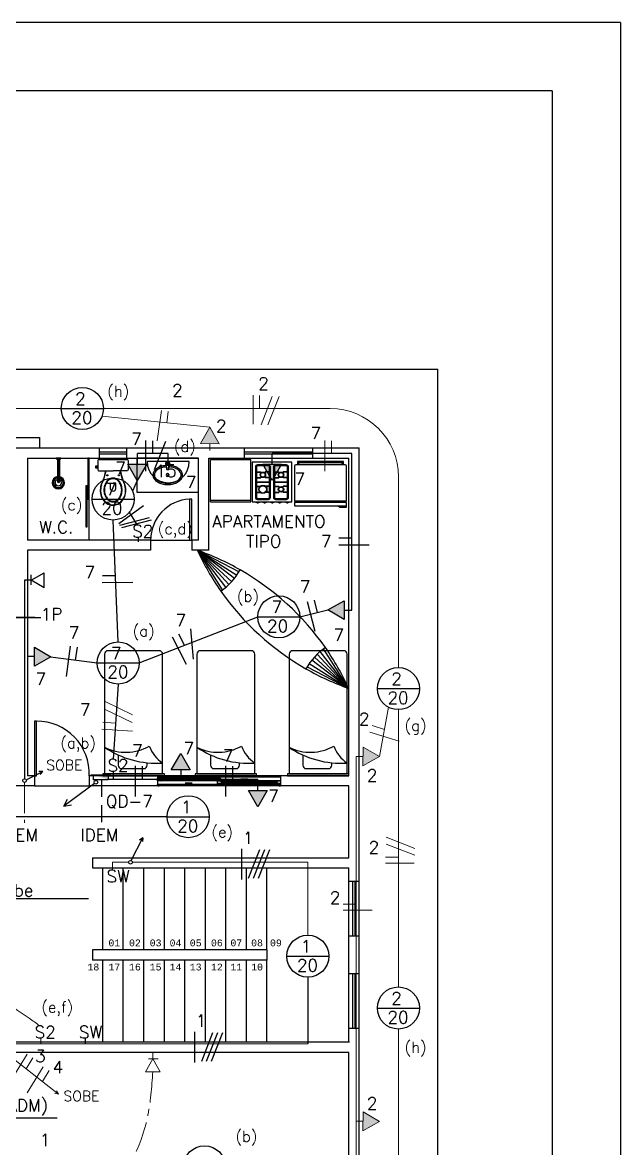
# Model space of a CAD drawing. Extents: x 1.6 to 100.8, y -3.3 to 55.9.
# Drawn here: x 76.46 to 85.21, y 39.45 to 55.93 of the extents above; entities that cross this region are included whole.
import ezdxf

# ---------------------------------------------------------------- set-up
doc = ezdxf.new("R2010")
doc.units = 0
doc.header["$MEASUREMENT"] = 0
doc.linetypes.add('CENTER2', pattern=[1.125, 0.75, -0.125, 0.125, -0.125])
doc.linetypes.add('HIDDEN', pattern=[0.375, 0.25, -0.125])
doc.layers.get('0').update_dxf_attribs({"linetype": 'CONTINUOUS'})
for name, color, linetype in [('2-MATERIAIS', 2, 'CONTINUOUS'), ('FIACAO', 6, 'CONTINUOUS'), ('QUADROS', 30, 'CONTINUOUS'), ('Texto', 2, 'CONTINUOUS'), ('Tub_Eletr_parede', 3, 'CONTINUOUS'), ('Tub_Eletr_piso', 3, 'HIDDEN'), ('Tub_Tel_parede', 230, 'CONTINUOUS'), ('Tub_Tel_piso', 230, 'HIDDEN')]:
    doc.layers.add(name, color=color, linetype=linetype)
doc.styles.add('ROMANS', font='romans.shx')
doc.styles.add('style2', font='monotxt.shx', dxfattribs={"height": 2})
doc.styles.add('TXT_TEXTO', font='ROMANS.shx')

# ---------------------------------------------------------------- blocks, each defined once
blk = doc.blocks.new('QF')
at = {"layer": 'QUADROS'}
for p, q in [((-0.05, -0.15), (-0.05, 0.15)), ((-0.05, 0.15), (0.05, 0.15)), ((0.05, 0.2), (0.05, -0.2)), ((0.05, -0.15), (-0.05, -0.15))]:
    blk.add_line(p, q, dxfattribs=at)
blk.add_solid([(-0.05, -0.15), (0.05, 0.15), (0.05, -0.15)], dxfattribs=at)

msp = doc.modelspace()

# ---------------------------------------------------------------- linework, layer by layer
for q in [(2.544, 55.932), (85.205, 0.867)]:
    msp.add_line((85.205, 55.932), q)
at = {"color": 170}
for q in [(4.544, 54.932), (84.205, 1.867)]:
    msp.add_line((84.205, 54.932), q, dxfattribs=at)
at = {"color": 8, "linetype": 'Continuous', "ltscale": 0.5}
for p, q in [((46.131, 50.857), (82.531, 50.857)), ((82.531, 22.807), (82.531, 50.857)), ((76.206, 49.857), (76.706, 49.857)), ((76.706, 49.857), (76.706, 49.707)), ((75.331, 49.707), (77.581, 49.707)), ((77.581, 49.707), (77.981, 49.707)), ((77.581, 49.557), (77.581, 49.707)), ((77.581, 49.647), (77.981, 49.647)), ((77.581, 49.617), (77.981, 49.617)), ((77.981, 49.707), (79.706, 49.707)), ((77.981, 49.557), (77.981, 49.707)), ((79.706, 49.707), (80.706, 49.707)), ((79.706, 49.557), (79.706, 49.707)), ((79.706, 49.647), (80.706, 49.647)), ((79.706, 49.617), (80.706, 49.617)), ((80.706, 49.707), (81.381, 49.707)), ((80.706, 49.557), (80.706, 49.707)), ((81.381, 43.357), (81.381, 49.707)), ((76.531, 49.557), (77.581, 49.557)), ((76.531, 49.557), (76.531, 48.357)), ((77.016, 49.557), (76.946, 49.557)), ((76.946, 49.557), (76.946, 49.547)), ((76.946, 49.547), (77.016, 49.547)), ((76.948, 49.547), (76.948, 49.557)), ((76.95, 49.547), (76.95, 49.557)), ((76.955, 49.547), (76.955, 49.557)), ((76.961, 49.547), (76.961, 49.557)), ((76.966, 49.547), (76.966, 49.212)), ((76.967, 49.547), (76.967, 49.207)), ((76.968, 49.547), (76.968, 49.204)), ((76.972, 49.547), (76.972, 49.557)), ((76.972, 49.547), (76.972, 49.2)), ((76.977, 49.547), (76.977, 49.198)), ((76.985, 49.547), (76.985, 49.198)), ((76.99, 49.547), (76.99, 49.557)), ((76.991, 49.547), (76.991, 49.2)), ((76.994, 49.547), (76.994, 49.204)), ((76.995, 49.547), (76.995, 49.207)), ((76.996, 49.547), (76.996, 49.212)), ((77.001, 49.547), (77.001, 49.557)), ((77.008, 49.547), (77.008, 49.557)), ((77.012, 49.547), (77.012, 49.557)), ((77.015, 49.547), (77.015, 49.557)), ((77.016, 49.547), (77.016, 49.557)), ((77.431, 49.557), (77.411, 49.557)), ((77.411, 49.557), (77.411, 48.957)), ((77.431, 48.357), (77.431, 49.557)), ((77.431, 48.957), (77.431, 49.557)), ((77.529, 49.428), (77.529, 49.445)), ((77.529, 49.445), (77.545, 49.445)), ((77.545, 49.445), (77.545, 49.443)), ((77.545, 49.443), (77.545, 49.413)), ((77.545, 49.443), (77.557, 49.443)), ((77.559, 49.523), (77.557, 49.515)), ((77.557, 49.515), (77.557, 49.391)), ((77.563, 49.529), (77.559, 49.523)), ((77.57, 49.534), (77.563, 49.529)), ((77.577, 49.535), (77.57, 49.534)), ((77.577, 49.535), (77.985, 49.535)), ((77.577, 49.535), (77.577, 49.535)), ((77.581, 49.557), (77.981, 49.557)), ((77.981, 49.557), (79.031, 49.557)), ((77.985, 49.535), (77.985, 49.535)), ((77.985, 49.535), (77.993, 49.534)), ((77.993, 49.534), (77.998, 49.529)), ((77.998, 49.529), (78.003, 49.523)), ((78.003, 49.523), (78.004, 49.515)), ((78.004, 49.515), (78.004, 49.391)), ((79.031, 49.557), (78.131, 49.557)), ((78.131, 49.557), (78.131, 49.057)), ((78.556, 49.461), (78.565, 49.394)), ((78.597, 49.394), (78.605, 49.459)), ((79.031, 48.357), (79.031, 49.557)), ((79.031, 49.057), (79.031, 49.557)), ((79.181, 49.557), (79.706, 49.557)), ((79.181, 48.207), (79.181, 49.557)), ((79.206, 49.536), (79.796, 49.536)), ((79.206, 48.915), (79.206, 49.536)), ((79.706, 49.557), (80.706, 49.557)), ((79.796, 48.915), (79.796, 49.536)), ((79.816, 49.495, 0.4), (79.816, 48.915, 0.4)), ((80.396, 49.495, 0.4), (79.816, 49.495, 0.4)), ((80.053, 49.457, 0.4), (79.893, 49.457, 0.4)), ((80.053, 49.447, 0.4), (79.893, 49.447, 0.4)), ((80.053, 49.442, 0.4), (79.893, 49.442, 0.4)), ((80.318, 49.457, 0.4), (80.158, 49.457, 0.4)), ((80.318, 49.447, 0.4), (80.158, 49.447, 0.4)), ((80.318, 49.442, 0.4), (80.158, 49.442, 0.4)), ((80.396, 48.915, 0.4), (80.396, 49.495, 0.4)), ((81.175, 49.456), (80.455, 49.456)), ((81.154, 49.505, -0.1), (80.477, 49.505, -0.1)), ((80.477, 49.505, -0.1), (80.477, 49.456, -0.1)), ((81.145, 49.496, -0.1), (80.485, 49.496, -0.1)), ((80.485, 49.496, -0.1), (80.485, 49.456, -0.1)), ((81.135, 49.486, -0.1), (80.496, 49.486, -0.1)), ((80.496, 49.486, -0.1), (80.496, 49.456, -0.1)), ((80.706, 49.557), (81.231, 49.557)), ((81.135, 49.456, -0.1), (81.135, 49.486, -0.1)), ((81.145, 49.456, -0.1), (81.145, 49.496, -0.1)), ((81.154, 49.456, -0.1), (81.154, 49.505, -0.1)), ((81.231, 44.907), (81.231, 49.557)), ((77.529, 49.41), (77.529, 49.428)), ((77.545, 49.41), (77.529, 49.41)), ((77.545, 49.41), (77.545, 49.413)), ((77.545, 49.413), (77.557, 49.413)), ((77.557, 49.391), (77.557, 49.391)), ((77.557, 49.391), (77.559, 49.383)), ((77.559, 49.383), (77.563, 49.377)), ((77.563, 49.377), (77.57, 49.372)), ((77.57, 49.372), (77.577, 49.371)), ((77.577, 49.371), (77.781, 49.371)), ((77.678, 49.37), (77.679, 49.371)), ((77.678, 49.37), (77.678, 49.37)), ((77.985, 49.371), (77.781, 49.371)), ((77.883, 49.37), (77.883, 49.371)), ((77.883, 49.37), (77.883, 49.37)), ((77.993, 49.372), (77.985, 49.371)), ((77.998, 49.377), (77.993, 49.372)), ((78.003, 49.383), (77.998, 49.377)), ((78.004, 49.391), (78.003, 49.383)), ((78.004, 49.391), (78.004, 49.391)), ((78.573, 49.387), (78.589, 49.387)), ((79.863, 49.427, 0.4), (79.863, 48.982, 0.4)), ((79.873, 49.427, 0.4), (79.873, 48.982, 0.4)), ((79.878, 49.427, 0.4), (79.878, 48.982, 0.4)), ((79.878, 49.357, 0.4), (79.941, 49.357, 0.4)), ((79.878, 49.352, 0.4), (79.941, 49.352, 0.4)), ((79.941, 49.352, 0.4), (79.941, 49.357, 0.4)), ((80.006, 49.352, 0.4), (80.006, 49.357, 0.4)), ((80.068, 49.357, 0.4), (80.006, 49.357, 0.4)), ((80.068, 49.352, 0.4), (80.006, 49.352, 0.4)), ((80.068, 48.982, 0.4), (80.068, 49.427, 0.4)), ((80.073, 48.982, 0.4), (80.073, 49.427, 0.4)), ((80.083, 48.982, 0.4), (80.083, 49.427, 0.4)), ((80.128, 49.427, 0.4), (80.128, 48.982, 0.4)), ((80.138, 49.427, 0.4), (80.138, 48.982, 0.4)), ((80.143, 49.427, 0.4), (80.143, 48.982, 0.4)), ((80.143, 49.357, 0.4), (80.206, 49.357, 0.4)), ((80.143, 49.352, 0.4), (80.206, 49.352, 0.4)), ((80.206, 49.352, 0.4), (80.206, 49.357, 0.4)), ((80.271, 49.352, 0.4), (80.271, 49.357, 0.4)), ((80.333, 49.357, 0.4), (80.271, 49.357, 0.4)), ((80.333, 49.352, 0.4), (80.271, 49.352, 0.4)), ((80.333, 48.982, 0.4), (80.333, 49.427, 0.4)), ((80.338, 48.982, 0.4), (80.338, 49.427, 0.4)), ((80.348, 48.982, 0.4), (80.348, 49.427, 0.4)), ((80.435, 49.436), (80.435, 48.926)), ((81.195, 48.926), (81.195, 49.436)), ((77.401, 49.148), (77.381, 49.148)), ((77.381, 49.148), (77.381, 48.548)), ((77.401, 48.548), (77.401, 49.148)), ((77.741, 49.113), (77.741, 49.19)), ((77.741, 49.19), (77.781, 49.19)), ((77.822, 49.19), (77.781, 49.19)), ((77.822, 49.113), (77.822, 49.19)), ((79.878, 49.27, 0.4), (79.941, 49.27, 0.4)), ((79.878, 49.265, 0.4), (79.941, 49.265, 0.4)), ((79.878, 49.207, 0.4), (80.068, 49.207, 0.4)), ((79.878, 49.202, 0.4), (80.068, 49.202, 0.4)), ((79.878, 49.143, 0.4), (79.941, 49.143, 0.4)), ((79.878, 49.138, 0.4), (79.941, 49.138, 0.4)), ((79.941, 49.27, 0.4), (79.941, 49.265, 0.4)), ((79.941, 49.138, 0.4), (79.941, 49.143, 0.4)), ((80.068, 49.27, 0.4), (80.006, 49.27, 0.4)), ((80.006, 49.27, 0.4), (80.006, 49.265, 0.4)), ((80.068, 49.265, 0.4), (80.006, 49.265, 0.4)), ((80.006, 49.138, 0.4), (80.006, 49.143, 0.4)), ((80.068, 49.143, 0.4), (80.006, 49.143, 0.4)), ((80.068, 49.138, 0.4), (80.006, 49.138, 0.4)), ((80.143, 49.27, 0.4), (80.206, 49.27, 0.4)), ((80.143, 49.265, 0.4), (80.206, 49.265, 0.4)), ((80.143, 49.207, 0.4), (80.333, 49.207, 0.4)), ((80.143, 49.202, 0.4), (80.333, 49.202, 0.4)), ((80.143, 49.143, 0.4), (80.206, 49.143, 0.4)), ((80.143, 49.138, 0.4), (80.206, 49.138, 0.4)), ((80.206, 49.27, 0.4), (80.206, 49.265, 0.4)), ((80.206, 49.138, 0.4), (80.206, 49.143, 0.4)), ((80.271, 49.27, 0.4), (80.271, 49.265, 0.4)), ((80.333, 49.27, 0.4), (80.271, 49.27, 0.4)), ((80.333, 49.265, 0.4), (80.271, 49.265, 0.4)), ((80.271, 49.138, 0.4), (80.271, 49.143, 0.4)), ((80.333, 49.143, 0.4), (80.271, 49.143, 0.4)), ((80.333, 49.138, 0.4), (80.271, 49.138, 0.4)), ((77.411, 48.957), (77.431, 48.957)), ((78.131, 49.057), (79.031, 49.057)), ((78.931, 48.957), (78.901, 48.957)), ((78.901, 48.957), (78.901, 48.357)), ((78.931, 48.357), (78.931, 48.957)), ((79.878, 49.057, 0.4), (79.941, 49.057, 0.4)), ((79.878, 49.052, 0.4), (79.941, 49.052, 0.4)), ((79.893, 48.967, 0.4), (80.053, 48.967, 0.4)), ((79.893, 48.962, 0.4), (80.053, 48.962, 0.4)), ((79.893, 48.952, 0.4), (80.053, 48.952, 0.4)), ((79.941, 49.057, 0.4), (79.941, 49.052, 0.4)), ((80.068, 49.057, 0.4), (80.006, 49.057, 0.4)), ((80.006, 49.057, 0.4), (80.006, 49.052, 0.4)), ((80.068, 49.052, 0.4), (80.006, 49.052, 0.4)), ((80.143, 49.057, 0.4), (80.206, 49.057, 0.4)), ((80.143, 49.052, 0.4), (80.206, 49.052, 0.4)), ((80.158, 48.967, 0.4), (80.318, 48.967, 0.4)), ((80.158, 48.962, 0.4), (80.318, 48.962, 0.4)), ((80.158, 48.952, 0.4), (80.318, 48.952, 0.4)), ((80.206, 49.057, 0.4), (80.206, 49.052, 0.4)), ((80.271, 49.057, 0.4), (80.271, 49.052, 0.4)), ((80.333, 49.057, 0.4), (80.271, 49.057, 0.4)), ((80.333, 49.052, 0.4), (80.271, 49.052, 0.4)), ((79.206, 48.939), (79.796, 48.939)), ((79.206, 48.915), (79.796, 48.915)), ((79.816, 48.915, 0.4), (80.396, 48.915, 0.4)), ((79.871, 48.911, 0.4), (79.925, 48.911, 0.4)), ((79.881, 48.909, 0.4), (79.89, 48.9, 0.4)), ((79.914, 48.909, 0.4), (79.881, 48.909, 0.4)), ((79.89, 48.9, 0.4), (79.906, 48.9, 0.4)), ((79.906, 48.9, 0.4), (79.914, 48.909, 0.4)), ((79.974, 48.911, 0.4), (80.027, 48.911, 0.4)), ((79.984, 48.909, 0.4), (79.993, 48.9, 0.4)), ((80.017, 48.909, 0.4), (79.984, 48.909, 0.4)), ((79.993, 48.9, 0.4), (80.008, 48.9, 0.4)), ((80.008, 48.9, 0.4), (80.017, 48.909, 0.4)), ((80.084, 48.911, 0.4), (80.137, 48.911, 0.4)), ((80.094, 48.909, 0.4), (80.103, 48.9, 0.4)), ((80.127, 48.909, 0.4), (80.094, 48.909, 0.4)), ((80.103, 48.9, 0.4), (80.118, 48.9, 0.4)), ((80.118, 48.9, 0.4), (80.127, 48.909, 0.4)), ((80.194, 48.911, 0.4), (80.247, 48.911, 0.4)), ((80.204, 48.909, 0.4), (80.213, 48.9, 0.4)), ((80.237, 48.909, 0.4), (80.204, 48.909, 0.4)), ((80.213, 48.9, 0.4), (80.228, 48.9, 0.4)), ((80.228, 48.9, 0.4), (80.237, 48.909, 0.4)), ((80.304, 48.911, 0.4), (80.357, 48.911, 0.4)), ((80.314, 48.909, 0.4), (80.323, 48.9, 0.4)), ((80.347, 48.909, 0.4), (80.314, 48.909, 0.4)), ((80.323, 48.9, 0.4), (80.338, 48.9, 0.4)), ((80.338, 48.9, 0.4), (80.347, 48.909, 0.4)), ((81.195, 48.926), (80.435, 48.926)), ((81.195, 48.906), (80.435, 48.906)), ((80.435, 48.906), (80.435, 48.856)), ((80.435, 48.856), (81.195, 48.856)), ((80.455, 48.926), (80.455, 48.906)), ((81.095, 48.836), (81.065, 48.856)), ((81.095, 48.836), (81.195, 48.836)), ((81.175, 48.926), (81.175, 48.906)), ((81.195, 48.836), (81.195, 48.906)), ((77.381, 48.548), (77.401, 48.548)), ((78.331, 48.357), (76.531, 48.357)), ((78.331, 48.357), (78.931, 48.357)), ((78.331, 48.357), (78.331, 48.207)), ((78.901, 48.357), (78.931, 48.357)), ((79.031, 48.357), (78.931, 48.357)), ((78.931, 48.357), (78.931, 48.207)), ((76.531, 48.207), (76.531, 44.907)), ((78.331, 48.207), (76.531, 48.207)), ((79.181, 48.207), (78.931, 48.207)), ((79.517, 47.747), (79.014, 48.207)), ((79.384, 47.628), (79.014, 48.207)), ((79.014, 48.207), (79.624, 47.891)), ((79.431, 47.665), (79.014, 48.207)), ((79.014, 48.207), (79.591, 47.841)), ((79.556, 47.793), (79.014, 48.207)), ((79.014, 48.207), (79.475, 47.705)), ((77.656, 46.687), (77.656, 44.937)), ((78.456, 46.737), (77.706, 46.737)), ((78.506, 44.937), (78.506, 46.687)), ((79.006, 46.687), (79.006, 44.937)), ((79.806, 46.737), (79.056, 46.737)), ((79.856, 44.937), (79.856, 46.687)), ((80.356, 46.687), (80.356, 44.937)), ((81.156, 46.737), (80.406, 46.737)), ((80.726, 46.644), (81.23, 46.185)), ((80.768, 46.687), (81.23, 46.185)), ((81.23, 46.185), (80.813, 46.726)), ((81.23, 46.185), (80.86, 46.763)), ((81.206, 44.937), (81.206, 46.687)), ((80.62, 46.501), (81.23, 46.185)), ((80.652, 46.551), (81.23, 46.185)), ((81.23, 46.185), (80.688, 46.599)), ((76.661, 45.707), (76.631, 45.707)), ((76.631, 45.707), (76.631, 44.907)), ((76.661, 44.907), (76.661, 45.707)), ((77.856, 45.204), (77.856, 45.061)), ((79.206, 45.204), (79.206, 45.061)), ((80.556, 45.204), (80.556, 45.061)), ((77.906, 45.011), (78.231, 45.011)), ((78.281, 45.061), (78.281, 45.096)), ((79.256, 45.011), (79.581, 45.011)), ((79.631, 45.061), (79.631, 45.096)), ((80.606, 45.011), (80.931, 45.011)), ((80.981, 45.061), (80.981, 45.096)), ((76.631, 44.907), (76.531, 44.907)), ((76.631, 44.907), (76.631, 44.757)), ((76.631, 44.907), (76.661, 44.907)), ((78.431, 44.907), (77.431, 44.907)), ((77.431, 44.907), (77.431, 44.757)), ((78.531, 44.937), (77.631, 44.937)), ((77.631, 44.937), (77.631, 44.907)), ((77.631, 44.907), (78.531, 44.907)), ((77.656, 44.937), (78.506, 44.937)), ((78.431, 44.907), (78.431, 44.757)), ((78.454, 44.907), (78.431, 44.907)), ((78.431, 44.907), (78.431, 44.884)), ((78.431, 44.884), (78.434, 44.884)), ((78.431, 44.872), (79.351, 44.872)), ((78.431, 44.832), (78.431, 44.872)), ((78.431, 44.872), (78.481, 44.872)), ((80.231, 44.832), (78.431, 44.832)), ((78.481, 44.832), (78.431, 44.832)), ((80.231, 44.907), (78.434, 44.907)), ((80.228, 44.904), (78.434, 44.904)), ((78.434, 44.884), (78.434, 44.904)), ((78.434, 44.904), (78.454, 44.904)), ((80.228, 44.884), (78.434, 44.884)), ((78.454, 44.904), (78.454, 44.907)), ((78.481, 44.872), (78.484, 44.872)), ((78.481, 44.857), (78.481, 44.872)), ((78.481, 44.872), (78.481, 44.832)), ((78.504, 44.857), (78.481, 44.857)), ((78.481, 44.857), (78.481, 44.847)), ((79.301, 44.857), (78.481, 44.857)), ((78.504, 44.847), (78.481, 44.847)), ((78.481, 44.847), (78.481, 44.832)), ((78.481, 44.847), (79.301, 44.847)), ((78.481, 44.832), (78.484, 44.832)), ((78.484, 44.872), (78.484, 44.86)), ((78.484, 44.86), (78.504, 44.86)), ((78.484, 44.832), (78.484, 44.844)), ((78.484, 44.844), (78.504, 44.844)), ((78.504, 44.86), (78.504, 44.857)), ((78.504, 44.844), (78.504, 44.847)), ((78.531, 44.907), (78.531, 44.937)), ((79.881, 44.937), (78.981, 44.937)), ((78.981, 44.937), (78.981, 44.907)), ((78.981, 44.907), (79.881, 44.907)), ((79.006, 44.937), (79.856, 44.937)), ((79.298, 44.86), (79.278, 44.86)), ((79.278, 44.86), (79.278, 44.857)), ((79.278, 44.857), (79.301, 44.857)), ((79.278, 44.844), (79.278, 44.847)), ((79.278, 44.847), (79.301, 44.847)), ((79.298, 44.844), (79.278, 44.844)), ((79.301, 44.872), (79.298, 44.872)), ((79.298, 44.872), (79.298, 44.86)), ((79.298, 44.832), (79.298, 44.844)), ((79.301, 44.832), (79.298, 44.832)), ((79.301, 44.857), (79.301, 44.872)), ((79.301, 44.832), (79.301, 44.872)), ((79.301, 44.872), (79.351, 44.872)), ((79.301, 44.847), (79.301, 44.857)), ((79.301, 44.847), (79.301, 44.832)), ((79.351, 44.832), (79.301, 44.832)), ((79.311, 44.792), (79.311, 44.832)), ((79.311, 44.832), (79.361, 44.832)), ((79.351, 44.872), (79.351, 44.832)), ((79.361, 44.832), (79.364, 44.832)), ((79.361, 44.817), (79.361, 44.832)), ((79.361, 44.832), (79.361, 44.792)), ((79.364, 44.832), (79.364, 44.82)), ((79.701, 44.858), (79.651, 44.858)), ((79.751, 44.858), (79.701, 44.858)), ((79.881, 44.907), (79.881, 44.937)), ((80.181, 44.832), (80.178, 44.832)), ((80.178, 44.832), (80.178, 44.82)), ((80.181, 44.817), (80.181, 44.832)), ((80.181, 44.792), (80.181, 44.832)), ((80.181, 44.832), (80.231, 44.832)), ((80.208, 44.904), (80.208, 44.907)), ((80.208, 44.907), (80.231, 44.907)), ((80.228, 44.904), (80.208, 44.904)), ((80.228, 44.884), (80.228, 44.904)), ((80.231, 44.884), (80.228, 44.884)), ((81.231, 44.907), (80.231, 44.907)), ((80.231, 44.907), (80.231, 44.757)), ((80.231, 44.907), (80.231, 44.884)), ((80.231, 44.832), (80.231, 44.792)), ((81.231, 44.937), (80.331, 44.937)), ((80.331, 44.937), (80.331, 44.907)), ((80.331, 44.907), (81.231, 44.907)), ((80.356, 44.937), (81.206, 44.937)), ((81.231, 44.907), (81.231, 44.937)), ((76.631, 44.757), (76.281, 44.757)), ((76.631, 44.757), (77.431, 44.757)), ((78.431, 44.757), (77.431, 44.757)), ((78.431, 44.78), (78.434, 44.78)), ((78.431, 44.757), (78.431, 44.78)), ((78.454, 44.757), (78.431, 44.757)), ((80.228, 44.78), (78.434, 44.78)), ((78.434, 44.78), (78.434, 44.76)), ((80.228, 44.76), (78.434, 44.76)), ((78.434, 44.76), (78.454, 44.76)), ((80.228, 44.757), (78.434, 44.757)), ((78.454, 44.76), (78.454, 44.757)), ((78.837, 44.805), (78.887, 44.805)), ((78.887, 44.805), (78.937, 44.805)), ((80.231, 44.792), (79.311, 44.792)), ((79.361, 44.792), (79.311, 44.792)), ((79.361, 44.817), (79.361, 44.807)), ((80.181, 44.817), (79.361, 44.817)), ((79.384, 44.817), (79.361, 44.817)), ((79.361, 44.807), (80.181, 44.807)), ((79.384, 44.807), (79.361, 44.807)), ((79.361, 44.807), (79.361, 44.792)), ((79.361, 44.792), (79.364, 44.792)), ((79.364, 44.82), (79.384, 44.82)), ((79.364, 44.792), (79.364, 44.804)), ((79.364, 44.804), (79.384, 44.804)), ((79.384, 44.82), (79.384, 44.817)), ((79.384, 44.804), (79.384, 44.807)), ((80.178, 44.82), (80.158, 44.82)), ((80.158, 44.82), (80.158, 44.817)), ((80.158, 44.817), (80.181, 44.817)), ((80.158, 44.804), (80.158, 44.807)), ((80.158, 44.807), (80.181, 44.807)), ((80.178, 44.804), (80.158, 44.804)), ((80.178, 44.792), (80.178, 44.804)), ((80.181, 44.792), (80.178, 44.792)), ((80.181, 44.807), (80.181, 44.817)), ((80.181, 44.807), (80.181, 44.792)), ((80.231, 44.792), (80.181, 44.792)), ((80.228, 44.76), (80.208, 44.76)), ((80.208, 44.76), (80.208, 44.757)), ((80.208, 44.757), (80.231, 44.757)), ((80.231, 44.78), (80.228, 44.78)), ((80.228, 44.78), (80.228, 44.76)), ((80.231, 44.757), (80.231, 44.78)), ((81.231, 44.757), (80.231, 44.757)), ((81.231, 43.707), (81.231, 44.757)), ((77.481, 43.707), (81.231, 43.707)), ((77.481, 43.707), (77.481, 43.557)), ((77.481, 43.557), (81.231, 43.557)), ((77.631, 42.357), (77.631, 43.557)), ((77.931, 42.357), (77.931, 43.557)), ((78.231, 42.357), (78.231, 43.557)), ((78.531, 42.357), (78.531, 43.557)), ((78.831, 42.357), (78.831, 43.557)), ((79.131, 42.357), (79.131, 43.557)), ((79.431, 42.357), (79.431, 43.557)), ((79.731, 42.357), (79.731, 43.557)), ((80.031, 42.357), (80.031, 43.557)), ((81.231, 43.357), (81.231, 43.557)), ((81.381, 43.357), (81.231, 43.357)), ((81.231, 42.557), (81.231, 43.357)), ((81.291, 42.557), (81.291, 43.357)), ((81.321, 42.557), (81.321, 43.357)), ((81.381, 42.557), (81.381, 43.357)), ((77.423, 43.104), (76.071, 43.104)), ((81.381, 42.557), (81.231, 42.557)), ((81.231, 42.007), (81.231, 42.557)), ((81.381, 42.007), (81.381, 42.557)), ((80.031, 42.357), (77.481, 42.357)), ((77.481, 42.357), (77.481, 42.207)), ((80.031, 42.357), (80.031, 42.207)), ((80.031, 42.207), (77.481, 42.207)), ((77.631, 41.007), (77.631, 42.207)), ((77.931, 41.007), (77.931, 42.207)), ((77.931, 42.057), (77.931, 42.207)), ((78.231, 41.007), (78.231, 42.207)), ((78.231, 42.057), (78.231, 42.207)), ((78.531, 41.007), (78.531, 42.207)), ((78.531, 42.057), (78.531, 42.207)), ((78.831, 41.007), (78.831, 42.207)), ((78.831, 42.057), (78.831, 42.207)), ((79.131, 41.007), (79.131, 42.207)), ((79.131, 42.057), (79.131, 42.207)), ((79.431, 41.007), (79.431, 42.207)), ((79.431, 42.057), (79.431, 42.207)), ((79.731, 41.007), (79.731, 42.207)), ((79.731, 42.057), (79.731, 42.207)), ((80.031, 41.007), (80.031, 42.207)), ((81.381, 42.007), (81.231, 42.007)), ((81.231, 41.207), (81.231, 42.007)), ((81.291, 41.207), (81.291, 42.007)), ((81.321, 41.207), (81.321, 42.007)), ((81.381, 41.207), (81.381, 42.007)), ((81.381, 41.207), (81.231, 41.207)), ((81.231, 41.007), (81.231, 41.207)), ((81.381, 40.757), (81.381, 41.207)), ((81.238, 41.007), (73.938, 41.007)), ((81.231, 40.857), (73.938, 40.857)), ((81.231, 30.807), (81.231, 40.857)), ((81.381, 30.657), (81.381, 40.757))]:
    msp.add_line(p, q, dxfattribs=at)
at = {"color": 171}
msp.add_line((76.963, 39.896), (75.065, 39.896), dxfattribs=at)
at = {"color": 8, "linetype": 'Continuous', "ltscale": 0.5}
for centre, radius in [((78.581, 49.477), 0.03), ((78.581, 49.477), 0.0261), ((78.581, 49.477), 0.0151), ((78.581, 49.477), 0.00444), ((77.697, 49.304), 0.00752), ((77.865, 49.304), 0.00752), ((79.973, 49.311, 0.4), 0.04), ((79.973, 49.311, 0.4), 0.033), ((80.238, 49.311, 0.4), 0.04), ((80.238, 49.311, 0.4), 0.033), ((79.973, 49.098, 0.4), 0.06), ((79.973, 49.098, 0.4), 0.053), ((80.238, 49.098, 0.4), 0.04), ((80.238, 49.098, 0.4), 0.033)]:
    msp.add_circle(centre, radius, dxfattribs=at)
for centre, radius, start, end in [((78.583, 49.1), 0.349, 94.1501, 104.1693), ((78.555, 49.492), 0.0151, 270, 30), ((78.555, 49.462), 0.0151, 330, 90), ((78.581, 49.507), 0.0151, 210, 330), ((78.581, 49.447), 0.0151, 30, 150), ((78.607, 49.492), 0.0151, 150, 270), ((78.607, 49.462), 0.0151, 90, 210), ((78.578, 49.099), 0.35, 75.8371, 85.8459), ((79.893, 49.427, 0.4), 0.03, 90, 180), ((79.893, 49.427, 0.4), 0.02, 90, 180), ((79.893, 49.427, 0.4), 0.015, 90, 180), ((80.053, 49.427, 0.4), 0.03, 0, 90), ((80.053, 49.427, 0.4), 0.02, 0, 90), ((80.053, 49.427, 0.4), 0.015, 0, 90), ((80.158, 49.427, 0.4), 0.03, 90, 180), ((80.158, 49.427, 0.4), 0.02, 90, 180), ((80.158, 49.427, 0.4), 0.015, 90, 180), ((80.318, 49.427, 0.4), 0.03, 0, 90), ((80.318, 49.427, 0.4), 0.02, 360, 90), ((80.318, 49.427, 0.4), 0.015, 360, 90), ((80.455, 49.436), 0.02, 90, 180), ((81.175, 49.436), 0.02, 0, 90), ((76.981, 49.197), 0.09, 99.5941, 80.4059), ((76.981, 49.197), 0.0854, 100.8069, 79.1931), ((76.922, 49.501), 0.763, 339.6909, 350.163), ((76.922, 49.501), 0.767, 339.6909, 350.163), ((78.639, 49.501), 0.767, 189.837, 200.3091), ((78.639, 49.501), 0.763, 189.837, 200.3091), ((78.461, 49.308), 0.0957, 145.9559, 180), ((78.461, 49.308), 0.0957, 180, 214.0441), ((78.518, 49.27), 0.165, 121.5116, 145.9559), ((78.461, 49.308), 0.0757, 145.9559, 180), ((78.461, 49.308), 0.0757, 180, 214.0441), ((78.518, 49.27), 0.145, 121.5116, 145.9559), ((78.556, 49.208), 0.237, 104.2488, 121.5116), ((78.556, 49.208), 0.217, 104.2488, 121.5116), ((78.586, 49.086), 0.342, 94.2048, 104.0687), ((78.579, 49.308), 0.0218, 139.234, 319.234), ((78.579, 49.308), 0.0218, 319.234, 139.234), ((78.573, 49.395), 0.008, 185.2312, 269.9693), ((78.589, 49.395), 0.008, 269.9693, 355.8725), ((78.581, 49.11), 0.318, 75.7512, 86.3348), ((78.606, 49.208), 0.217, 58.4884, 75.7512), ((78.606, 49.208), 0.237, 58.4884, 75.7512), ((78.643, 49.27), 0.145, 34.0441, 58.4884), ((78.643, 49.27), 0.165, 34.0441, 58.4884), ((78.701, 49.308), 0.0757, 0, 34.0441), ((78.701, 49.308), 0.0757, 325.9559, 360), ((78.701, 49.308), 0.0957, 0, 34.0441), ((78.701, 49.308), 0.0957, 325.9559, 360), ((76.981, 49.197), 0.0709, 102.2091, 77.7909), ((76.981, 49.197), 0.0469, 108.6482, 71.3518), ((76.981, 49.217), 0.0157, 197.1269, 342.8731), ((76.981, 49.214), 0.0151, 186.7562, 353.2438), ((76.981, 49.227), 0.0215, 225.642, 314.358), ((76.981, 49.212), 0.015, 180, 0), ((77.848, 49.082), 0.255, 162.0904, 205.4458), ((77.845, 49.082), 0.247, 161.867, 205.7625), ((50.968, 60.274), 28.863, 337.3538, 337.5183), ((52.406, 59.675), 27.31, 337.3514, 337.5257), ((77.873, 49.089), 0.226, 162.3784, 180), ((77.872, 49.089), 0.217, 162.3784, 180), ((77.828, 49.103), 0.178, 142.5178, 162.3784), ((77.827, 49.103), 0.17, 142.5178, 162.3784), ((77.799, 49.126), 0.142, 118.3761, 142.5178), ((77.799, 49.125), 0.135, 118.3761, 142.5178), ((77.781, 49.16), 0.103, 90, 118.3761), ((77.781, 49.158), 0.0966, 90, 118.3761), ((77.781, 49.113), 0.0404, 180, 0), ((77.781, 49.16), 0.103, 61.6239, 90), ((77.781, 49.158), 0.0966, 61.6239, 90), ((77.763, 49.125), 0.135, 37.4822, 61.6239), ((77.762, 49.126), 0.142, 37.4822, 61.6239), ((77.734, 49.103), 0.17, 17.6216, 37.4822), ((77.734, 49.103), 0.178, 17.6216, 37.4822), ((77.69, 49.089), 0.217, 0, 17.6216), ((77.688, 49.089), 0.226, 0, 17.6216), ((103.155, 59.675), 27.31, 202.4743, 202.6486), ((104.593, 60.274), 28.863, 202.4817, 202.6462), ((77.717, 49.082), 0.247, 334.2375, 18.133), ((77.713, 49.082), 0.255, 334.5542, 17.9096), ((78.518, 49.347), 0.165, 214.0441, 238.4884), ((78.518, 49.347), 0.145, 214.0441, 238.4884), ((78.556, 49.409), 0.237, 238.4884, 255.7512), ((78.556, 49.409), 0.217, 238.4884, 255.7512), ((78.581, 49.506), 0.338, 255.7512, 270), ((78.581, 49.506), 0.318, 255.7512, 270), ((78.581, 49.506), 0.318, 270, 284.2488), ((78.581, 49.506), 0.338, 270, 284.2488), ((78.606, 49.409), 0.217, 284.2488, 301.5116), ((78.606, 49.409), 0.237, 284.2488, 301.5116), ((78.643, 49.347), 0.145, 301.5116, 325.9559), ((78.643, 49.347), 0.165, 301.5116, 325.9559), ((77.789, 49.055), 0.19, 205.7625, 267.2081), ((77.789, 49.055), 0.185, 205.7625, 267.2081), ((77.873, 49.089), 0.226, 180, 197.6216), ((77.872, 49.089), 0.217, 180, 197.6216), ((77.828, 49.075), 0.178, 197.6216, 217.4822), ((77.827, 49.075), 0.17, 197.6216, 217.4822), ((77.799, 49.052), 0.142, 217.4822, 241.6239), ((77.799, 49.053), 0.135, 217.4822, 241.6239), ((77.772, 49.055), 0.185, 272.7919, 334.2375), ((77.772, 49.055), 0.19, 272.7919, 334.2375), ((77.763, 49.053), 0.135, 298.3761, 322.5178), ((77.762, 49.052), 0.142, 298.3761, 322.5178), ((77.734, 49.075), 0.17, 322.5178, 342.3784), ((77.734, 49.075), 0.178, 322.5178, 342.3784), ((77.69, 49.089), 0.217, 342.3784, 0), ((77.688, 49.089), 0.226, 342.3784, 0), ((78.932, 48.357), 0.601, 92.9376, 180), ((79.893, 48.982, 0.4), 0.03, 180, 270), ((79.893, 48.982, 0.4), 0.02, 180, 270), ((79.893, 48.982, 0.4), 0.015, 180, 270), ((80.053, 48.982, 0.4), 0.03, 270, 0), ((80.053, 48.982, 0.4), 0.02, 270, 360), ((80.053, 48.982, 0.4), 0.015, 270, 360), ((80.158, 48.982, 0.4), 0.03, 180, 270), ((80.158, 48.982, 0.4), 0.02, 180, 270), ((80.158, 48.982, 0.4), 0.015, 180, 270), ((80.318, 48.982, 0.4), 0.015, 270, 0), ((80.318, 48.982, 0.4), 0.02, 270, 0), ((80.318, 48.982, 0.4), 0.03, 270, 0), ((77.781, 49.018), 0.103, 241.6239, 270), ((77.781, 49.02), 0.0966, 241.6239, 270), ((77.781, 49.02), 0.0966, 270, 298.3761), ((77.781, 49.018), 0.103, 270, 298.3761), ((77.727, 44.571), 3.857, 60.2584, 70.5103), ((82.517, 49.821), 3.857, 204.7396, 214.9915), ((78.863, 48.345), 0.886, 303.8989, 331.351), ((77.727, 44.571), 3.857, 34.9915, 60.2584), ((82.517, 49.821), 3.857, 214.9915, 240.2584), ((77.706, 46.687), 0.05, 90, 180), ((78.456, 46.687), 0.05, 360, 90), ((79.056, 46.687), 0.05, 90, 180), ((79.806, 46.687), 0.05, 360, 90), ((80.406, 46.687), 0.05, 90, 180), ((81.381, 46.047), 0.886, 123.8989, 151.351), ((77.727, 44.571), 3.857, 24.7396, 34.9915), ((81.156, 46.687), 0.05, 360, 90), ((82.517, 49.821), 3.857, 240.2584, 250.5103), ((76.661, 44.936), 0.771, 357.8106, 90), ((77.966, 45.945), 0.695, 243.5088, 299.7752), ((78.416, 46.444), 1.354, 235.8546, 273.8042), ((78.784, 45.511), 0.502, 199.674, 236.4308), ((79.316, 45.945), 0.695, 243.5088, 299.7752), ((79.766, 46.444), 1.354, 235.8546, 273.8042), ((80.134, 45.511), 0.502, 199.674, 236.4308), ((80.666, 45.945), 0.695, 243.5088, 299.7752), ((81.116, 46.444), 1.354, 235.8546, 273.8042), ((81.484, 45.511), 0.502, 199.674, 236.4308), ((77.906, 45.204), 0.05, 172.3971, 180), ((79.256, 45.204), 0.05, 172.3971, 180), ((80.606, 45.204), 0.05, 172.3971, 180), ((77.906, 45.061), 0.05, 180, 270), ((78.231, 45.061), 0.05, 270, 0), ((79.256, 45.061), 0.05, 180, 270), ((79.581, 45.061), 0.05, 270, 0), ((80.606, 45.061), 0.05, 180, 270), ((80.931, 45.061), 0.05, 270, 0)]:
    msp.add_arc(centre, radius, start, end, dxfattribs=at)
msp.add_solid([(77.423, 43.024), (77.423, 43.184), (77.623, 43.104), (77.423, 43.024)], dxfattribs=at)
at = {"layer": '2-MATERIAIS', "linetype": 'Continuous'}
for p, q in [((77.023, 50.282), (77.639, 50.282)), ((78.896, 49.504), (78.28, 49.504)), ((77.473, 48.957), (78.089, 48.957)), ((79.898, 47.232), (80.514, 47.232)), ((77.548, 46.557), (78.164, 46.557)), ((81.648, 46.182), (82.264, 46.182)), ((78.573, 44.307), (79.189, 44.307)), ((80.323, 42.266), (80.939, 42.266)), ((81.648, 41.507), (82.264, 41.507))]:
    msp.add_line(p, q, dxfattribs=at)
at = {"layer": '2-MATERIAIS', "color": 4, "lineweight": 15}
for p, q in [((79.197, 49.768), (79.197, 49.668)), ((81.438, 45.189), (81.338, 45.189)), ((81.438, 39.849), (81.338, 39.849))]:
    msp.add_line(p, q, dxfattribs=at)
at = {"layer": '2-MATERIAIS', "color": 4}
for p, q in [((78.136, 49.466), (78.136, 49.566)), ((80.109, 49.466), (80.109, 49.566)), ((81.161, 47.331), (81.261, 47.331)), ((76.631, 46.65), (76.531, 46.65)), ((78.77, 44.993), (78.77, 44.893)), ((79.899, 44.692), (79.899, 44.792))]:
    msp.add_line(p, q, dxfattribs=at)
at = {"layer": '2-MATERIAIS', "color": 21}
for p, q in [((76.581, 47.769), (76.771, 47.877)), ((76.581, 47.702), (76.581, 47.845)), ((76.771, 47.657), (76.771, 47.877)), ((76.581, 47.769), (76.486, 47.769)), ((76.771, 47.657), (76.581, 47.769))]:
    msp.add_line(p, q, dxfattribs=at)
at = {"layer": '2-MATERIAIS', "color": 21, "lineweight": 15}
for p, q in [((78.253, 40.574), (78.364, 40.764)), ((78.297, 40.764), (78.44, 40.764)), ((78.364, 40.764), (78.364, 40.86)), ((78.364, 40.764), (78.472, 40.574)), ((78.253, 40.574), (78.472, 40.574))]:
    msp.add_line(p, q, dxfattribs=at)
at = {"layer": '2-MATERIAIS', "color": 4, "lineweight": 15}
for points in [[(79.335, 49.767), (79.059, 49.769), (79.199, 50.007)], [(81.437, 45.051), (81.439, 45.327), (81.677, 45.187)], [(81.437, 39.711), (81.439, 39.987), (81.677, 39.847)]]:
    msp.add_lwpolyline(points, close=True, dxfattribs=at)
at = {"layer": '2-MATERIAIS', "color": 4}
for points in [[(77.998, 49.467), (78.274, 49.465), (78.134, 49.227)], [(79.971, 49.467), (80.247, 49.465), (80.107, 49.227)], [(81.162, 47.469), (81.16, 47.193), (80.922, 47.333)], [(76.63, 46.512), (76.632, 46.788), (76.87, 46.648)], [(78.907, 44.992), (78.632, 44.994), (78.771, 45.232)], [(79.761, 44.693), (80.037, 44.691), (79.897, 44.453)]]:
    msp.add_lwpolyline(points, close=True, dxfattribs=at)
at = {"layer": '2-MATERIAIS', "linetype": 'Continuous'}
for centre in [(77.331, 50.282), (77.781, 48.957), (80.206, 47.232), (77.856, 46.557), (81.956, 46.182), (78.881, 44.307), (80.631, 42.266), (81.956, 41.507), (79.119, 39.182)]:
    msp.add_circle(centre, 0.308, dxfattribs=at)
msp.add_arc((78.588, 49.504), 0.308, 180, 0, dxfattribs=at)
at = {"layer": '2-MATERIAIS', "color": 4, "lineweight": 15}
for points in [[(79.335, 49.767), (79.199, 50.007), (79.059, 49.769)], [(81.437, 45.051), (81.677, 45.187), (81.439, 45.327)], [(81.437, 39.711), (81.677, 39.847), (81.439, 39.987)]]:
    msp.add_solid(points, dxfattribs=at)
at = {"layer": '2-MATERIAIS', "color": 4}
for points in [[(77.998, 49.467), (78.134, 49.227), (78.274, 49.465)], [(79.971, 49.467), (80.107, 49.227), (80.247, 49.465)], [(81.162, 47.469), (80.922, 47.333), (81.16, 47.193)], [(76.63, 46.512), (76.87, 46.648), (76.632, 46.788)], [(78.907, 44.992), (78.771, 45.232), (78.632, 44.994)], [(79.761, 44.693), (79.897, 44.453), (80.037, 44.691)]]:
    msp.add_solid(points, dxfattribs=at)
at = {"layer": 'FIACAO', "lineweight": 15}
for p, q in [((79.833, 50.475), (79.832, 50.052)), ((79.921, 50.471), (79.921, 50.282)), ((80.111, 50.459), (79.946, 50.042)), ((80.21, 50.459), (80.045, 50.042)), ((78.488, 50.255), (78.426, 49.811)), ((78.589, 50.237), (78.566, 50.072)), ((80.877, 49.814), (80.877, 49.366)), ((80.979, 49.811), (80.979, 49.621)), ((77.663, 45.991), (78.067, 45.796)), ((77.655, 45.88), (78.059, 45.685)), ((77.629, 45.691), (77.818, 45.677)), ((77.618, 45.589), (78.066, 45.557)), ((81.537, 45.544), (81.965, 45.412)), ((81.57, 45.64), (81.751, 45.584)), ((81.779, 44.006), (82.196, 43.841)), ((81.779, 43.907), (82.196, 43.742)), ((81.767, 43.716), (81.956, 43.716)), ((81.767, 43.627), (82.188, 43.627)), ((81.149, 43.028), (81.338, 43.028)), ((81.149, 42.939), (81.57, 42.939)), ((76.523, 40.833), (76.289, 40.45)), ((76.608, 40.777), (76.51, 40.615)), ((76.76, 40.648), (76.526, 40.266)), ((76.845, 40.592), (76.746, 40.43))]:
    msp.add_line(p, q, dxfattribs=at)
at = {"layer": 'FIACAO'}
for p, q in [((78.254, 49.814), (78.254, 49.366)), ((78.356, 49.811), (78.356, 49.621)), ((78.546, 49.798), (78.381, 49.382)), ((78.227, 48.856), (77.864, 48.592)), ((78.309, 48.68), (77.875, 48.568)), ((78.339, 48.648), (77.905, 48.536)), ((81.085, 48.389), (81.275, 48.389)), ((81.082, 48.287), (81.53, 48.287)), ((77.626, 47.836), (77.815, 47.837)), ((77.623, 47.734), (78.071, 47.738)), ((80.722, 47.478), (80.769, 47.295)), ((80.622, 47.456), (80.734, 47.022)), ((76.636, 47.225), (76.187, 47.225)), ((76.277, 47.225), (76.725, 47.225)), ((78.74, 46.984), (78.825, 46.814)), ((78.916, 47.058), (78.955, 46.611)), ((77.154, 46.805), (77.093, 46.361)), ((78.648, 46.941), (78.848, 46.54)), ((77.254, 46.787), (77.228, 46.6)), ((78.103, 45.05), (78.103, 44.602)), ((78.205, 45.047), (78.205, 44.857)), ((79.425, 45.05), (79.425, 44.602)), ((79.527, 45.047), (79.527, 44.857)), ((79.658, 43.836), (79.658, 43.388)), ((79.925, 43.82), (79.76, 43.403)), ((79.996, 43.82), (79.831, 43.403)), ((80.07, 43.82), (79.905, 43.403)), ((78.97, 41.158), (78.97, 40.71)), ((79.238, 41.142), (79.073, 40.725)), ((79.308, 41.142), (79.143, 40.725)), ((79.383, 41.142), (79.218, 40.725))]:
    msp.add_line(p, q, dxfattribs=at)
at = {"layer": 'Texto', "color": 4}
for p, q in [((76.509, 44.849), (76.752, 44.97)), ((76.752, 44.97), (76.695, 44.967)), ((76.752, 44.97), (76.715, 44.926)), ((77.51, 44.792), (77.062, 44.461)), ((77.062, 44.461), (77.112, 44.564)), ((77.062, 44.461), (77.175, 44.479)), ((78.045, 43.665), (78.215, 44)), ((78.215, 44), (78.17, 43.965)), ((78.215, 44), (78.211, 43.943))]:
    msp.add_line(p, q, dxfattribs=at)
at = {"layer": 'Texto', "color": 4, "lineweight": 15}
for p, q in [((76.072, 40.957), (76.981, 40.247)), ((76.981, 40.247), (76.925, 40.261)), ((76.981, 40.247), (76.953, 40.297))]:
    msp.add_line(p, q, dxfattribs=at)
at = {"layer": 'Texto', "color": 4}
for centre in [(76.486, 44.836), (77.529, 44.811), (78.036, 43.64)]:
    msp.add_circle(centre, 0.0269, dxfattribs=at)
at = {"layer": 'Tub_Eletr_parede', "lineweight": 15}
for p, q in [((72.439, 50.282), (77.023, 50.282)), ((77.639, 50.282), (80.956, 50.282)), ((79.199, 50.007), (77.618, 50.169)), ((81.956, 46.49), (81.956, 49.282)), ((81.677, 45.187), (81.812, 45.909)), ((81.956, 45.874), (81.956, 41.815)), ((81.338, 28.09), (81.338, 45.189)), ((77.771, 43.528), (77.771, 43.64)), ((78.009, 43.64), (77.771, 43.64)), ((80.631, 43.64), (78.063, 43.64)), ((80.631, 42.574), (80.631, 43.64)), ((76.722, 41.066), (76.722, 40.982)), ((81.956, 41.199), (81.956, 37.14)), ((80.631, 40.982), (76.091, 40.982))]:
    msp.add_line(p, q, dxfattribs=at)
at = {"layer": 'Tub_Eletr_parede'}
for p, q in [((78.588, 49.621), (78.136, 49.621)), ((78.136, 49.566), (78.136, 49.621)), ((78.588, 49.504), (78.588, 49.621)), ((81.275, 49.621), (80.109, 49.621)), ((80.109, 49.566), (80.109, 49.621)), ((81.275, 47.331), (81.275, 49.621)), ((78.134, 49.227), (78.067, 49.072)), ((77.856, 46.865), (77.781, 48.649)), ((78.137, 48.572), (78.022, 48.765)), ((78.148, 48.395), (78.148, 48.33)), ((80.514, 47.232), (80.922, 47.333)), ((81.261, 47.331), (81.275, 47.331)), ((78.164, 46.557), (79.898, 47.232)), ((76.865, 46.648), (77.548, 46.557)), ((77.856, 46.249), (77.784, 45.15)), ((77.707, 44.857), (79.899, 44.857)), ((77.78, 44.968), (77.78, 44.857)), ((78.77, 44.893), (78.77, 44.857)), ((79.899, 44.792), (79.899, 44.857)), ((78.573, 44.307), (74.339, 44.307)), ((80.631, 41.958), (80.631, 40.982)), ((77.371, 41.066), (77.371, 40.982))]:
    msp.add_line(p, q, dxfattribs=at)
at = {"layer": 'Tub_Eletr_parede', "lineweight": 15}
msp.add_arc((80.956, 49.282), 1, 0, 90, dxfattribs=at)
msp.add_spline([(75.393, 42.021), (75.945, 41.749), (76.197, 41.596), (76.555, 41.356), (76.706, 41.249)], degree=3, dxfattribs=at)
at = {"layer": 'Tub_Eletr_piso'}
msp.add_line((77.612, 44.85), (77.612, 44.217), dxfattribs=at)
at = {"layer": 'Tub_Tel_parede'}
msp.add_line((76.486, 47.769), (76.486, 44.863), dxfattribs=at)
at = {"layer": 'Tub_Tel_piso', "linetype": 'CENTER2', "lineweight": 15, "ltscale": 0.6}
msp.add_line((76.486, 44.81), (76.486, 44.217), dxfattribs=at)
msp.add_spline([(78.362, 40.574), (78.282, 39.896), (77.66, 38.812), (76.24, 38.573), (71.965, 38.573)], degree=3, dxfattribs=at)

# ---------------------------------------------------------------- block references
at = {"layer": 'QUADROS', "xscale": 0.7168000000000013, "yscale": 0.7167999999999994, "zscale": 0.7168, "rotation": 89.99999999999999}
msp.add_blockref('QF', (77.6, 44.885), dxfattribs=at)

# ---------------------------------------------------------------- texts
at = {"color": 8, "linetype": 'Continuous', "ltscale": 0.5}
for s, height, style, p in [('W.C.', 0.18, 'ROMANS', (76.699, 48.455)), ('APARTAMENTO', 0.18, 'ROMANS', (79.232, 48.538)), ('TIPO', 0.18, 'ROMANS', (79.727, 48.247)), ('sobe', 0.18, 'ROMANS', (76.051, 43.14)), ('01', 0.1, 'style2', (77.713, 42.41)), ('02', 0.1, 'style2', (78.014, 42.41)), ('03', 0.1, 'style2', (78.317, 42.41)), ('04', 0.1, 'style2', (78.608, 42.41)), ('05', 0.1, 'style2', (78.903, 42.41)), ('06', 0.1, 'style2', (79.213, 42.41)), ('07', 0.1, 'style2', (79.498, 42.41)), ('08', 0.1, 'style2', (79.801, 42.41)), ('09', 0.1, 'style2', (80.077, 42.41)), ('18', 0.1, 'style2', (77.406, 42.057)), ('17', 0.1, 'style2', (77.713, 42.057)), ('16', 0.1, 'style2', (78.014, 42.057)), ('15', 0.1, 'style2', (78.317, 42.057)), ('14', 0.1, 'style2', (78.608, 42.057)), ('13', 0.1, 'style2', (78.903, 42.057)), ('12', 0.1, 'style2', (79.213, 42.057)), ('11', 0.1, 'style2', (79.498, 42.057)), ('10', 0.1, 'style2', (79.801, 42.057))]:
    msp.add_text(s, height=height, dxfattribs=dict(at, style=style)).set_placement(p)
at = {"layer": 'Texto', "color": 4, "lineweight": 15, "style": 'TXT_TEXTO'}
for s, p in [('(h)', (77.696, 50.455)), ('(g)', (82.047, 45.562)), ('(h)', (82.047, 40.853)), ('(b)', (79.572, 39.549))]:
    msp.add_text(s, height=0.16, dxfattribs=at).set_placement(p)
at = {"layer": 'Texto', "lineweight": 15, "style": 'TXT_TEXTO'}
for s, height, p in [('2', 0.18, (78.645, 50.458)), ('2', 0.18, (79.906, 50.557)), ('2', 0.18, (79.287, 49.936)), ('7', 0.18, (80.67, 49.831)), ('2', 0.18, (81.378, 45.648)), ('2', 0.18, (81.494, 44.823)), ('2', 0.18, (81.52, 43.767)), ('2', 0.18, (80.952, 43.033)), ('3', 0.18, (76.641, 40.714)), ('4', 0.18, (76.898, 40.551)), ('SOBE', 0.15, (77.055, 40.144)), ('2', 0.18, (81.494, 40.02)), ('1', 0.18, (76.707, 39.487))]:
    msp.add_text(s, height=height, dxfattribs=at).set_placement(p)
at = {"layer": 'Texto', "style": 'TXT_TEXTO'}
for s, height, p in [('2', 0.18, (77.226, 50.335)), ('20', 0.18, (77.171, 50.057)), ('7', 0.18, (78.046, 49.747)), ('7', 0.18, (77.814, 49.323)), ('15', 0.18, (78.401, 49.279)), ('7', 0.18, (78.847, 49.114)), ('7', 0.18, (80.436, 49.158)), ('7', 0.18, (77.676, 49.01)), ('20', 0.18, (77.611, 48.73)), ('7', 0.18, (80.822, 48.246)), ('7', 0.18, (77.364, 47.792)), ('7', 0.18, (80.512, 47.586)), ('7', 0.18, (80.101, 47.285)), ('1P', 0.18, (76.722, 47.181)), ('7', 0.18, (78.694, 47.093)), ('20', 0.18, (80.034, 47.008)), ('7', 0.18, (77.132, 46.913)), ('7', 0.18, (81.008, 46.875)), ('7', 0.18, (77.751, 46.61)), ('20', 0.18, (77.698, 46.337)), ('7', 0.18, (76.646, 46.232)), ('2', 0.18, (81.851, 46.235)), ('20', 0.18, (81.796, 45.957)), ('7', 0.18, (77.296, 45.786)), ('7', 0.18, (78.059, 45.183)), ('7', 0.18, (78.811, 45.218)), ('7', 0.18, (79.387, 45.109)), ('SOBE', 0.15, (76.803, 44.988)), ('7', 0.18, (80.05, 44.52)), ('1', 0.18, (78.776, 44.36)), ('20', 0.18, (78.721, 44.082)), ('IDEM', 0.18, (76.127, 43.95)), ('IDEM', 0.18, (77.304, 43.95)), ('1', 0.18, (79.68, 43.908)), ('1', 0.18, (80.526, 42.319)), ('20', 0.18, (80.471, 42.041)), ('2', 0.18, (81.851, 41.56)), ('1', 0.18, (78.992, 41.23)), ('20', 0.18, (81.796, 41.282))]:
    msp.add_text(s, height=height, dxfattribs=at).set_placement(p)
at = {"layer": 'Texto', "color": 4, "style": 'TXT_TEXTO'}
for s, height, p in [('(d)', 0.16, (78.67, 49.647)), ('(c)', 0.16, (77.016, 48.792)), ('(c,d)', 0.16, (78.435, 48.442)), ('S2', 0.18, (78.06, 48.396)), ('(b)', 0.16, (79.594, 47.453)), ('(a)', 0.16, (78.068, 46.945)), ('(a,b)', 0.16, (77.01, 45.307)), ('S2', 0.18, (77.699, 44.968)), ('(e)', 0.16, (79.22, 44.003)), ('SW', 0.18, (77.684, 43.347)), ('(e,f)', 0.16, (76.732, 41.44)), ('S2', 0.18, (76.634, 41.065)), ('SW', 0.18, (77.282, 41.064))]:
    msp.add_text(s, height=height, dxfattribs=at).set_placement(p)
at = {"layer": 'Texto', "color": 30, "lineweight": 15, "style": 'TXT_TEXTO'}
for s, p in [('QD-7', (77.675, 44.444)), ('QD-22(ADM)', (75.286, 39.994))]:
    msp.add_text(s, height=0.18, dxfattribs=at).set_placement(p)

doc.saveas('drawing.dxf')
